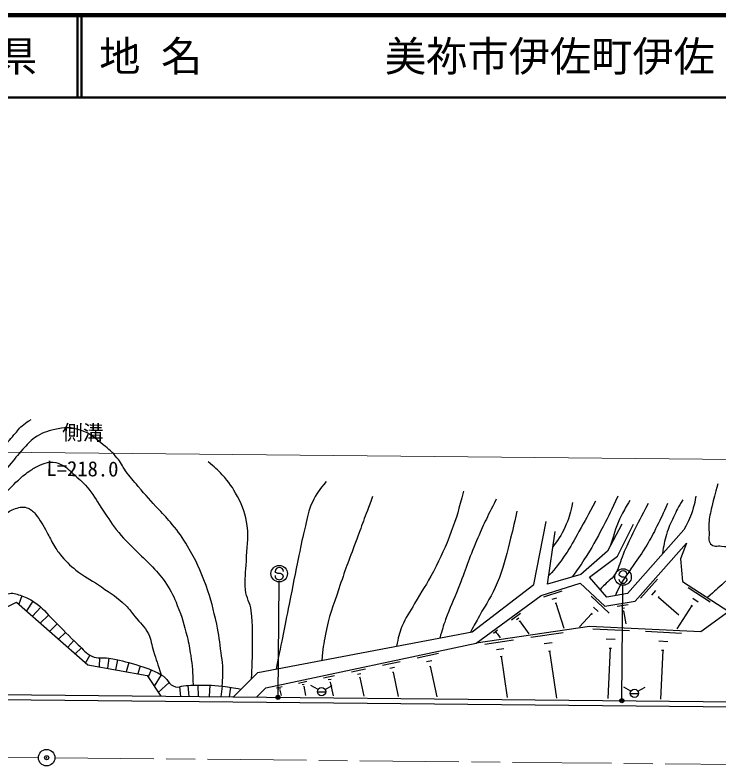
# Model space of a CAD drawing. Units: millimetres on the paper. Extents: x 40 to 680, y 20 to 380.
# Drawn here: x 360.2 to 445.5, y 289 to 380 of the extents above; entities that cross this region are included whole.
import ezdxf
from ezdxf.enums import TextEntityAlignment as Align

# ---------------------------------------------------------------- set-up
doc = ezdxf.new("R2010")
doc.units = ezdxf.units.MM
doc.header["$PDMODE"] = 32
doc.header["$PDSIZE"] = 0.5
doc.linetypes.add('CHAIN', pattern=[18.5, 12, -1.5, 3.5, -1.5])
for name, color, linetype, lineweight in [('S-BGD', 7, 'Continuous', 25), ('S-BMK', 2, 'CHAIN', 13), ('S-BMK-SRVR', 3, 'Continuous', 25), ('S-STR-HTXT', 7, 'Continuous', 13), ('S-STR-STRC', 7, 'Continuous', 25), ('S-TTL', 2, 'Continuous', 140), ('S-TTL-LINE', 7, 'Continuous', 50)]:
    doc.layers.add(name, color=color, linetype=linetype, lineweight=lineweight)
doc.layers.add('S-TTL-TXT', color=7, linetype='Continuous')
doc.styles.add('@ＭＳ ゴシック', font='')
doc.styles.add('ＭＳ ゴシック', font='')
doc.styles.get('@ＭＳ ゴシック').set_extended_font_data('@MS Gothic')
doc.styles.get('ＭＳ ゴシック').set_extended_font_data('MS Gothic')

msp = doc.modelspace()

# ---------------------------------------------------------------- linework, layer by layer
at = {"layer": 'S-BGD'}
for p, q in [((423.087, 310.955), (424.564, 318.603)), ((433.741, 318.286), (432, 315.016)), ((433.213, 314.383), (435.165, 318.286)), ((424.722, 311.008), (425.672, 317.39)), ((441.282, 317.601), (434.426, 309.848)), ((435.376, 308.951), (441.599, 315.966)), ((441.599, 315.966), (440.866, 314.051)), ((432, 315.016), (428.783, 312.168)), ((429.838, 311.852), (433.213, 314.383)), ((440.866, 314.051), (441.119, 311.337)), ((428.783, 312.168), (424.722, 311.008)), ((431.948, 309.426), (429.838, 311.852)), ((436.02, 309.3), (438.078, 311.621)), ((415.599, 305.207), (423.087, 310.955)), ((423.984, 309.637), (428.678, 311.114)), ((428.678, 311.114), (431.684, 308.318)), ((441.119, 311.337), (446.736, 307.677)), ((441.777, 310.609), (444.464, 308.858)), ((360.992, 309.577), (360.634, 308.57)), ((416.073, 303.836), (423.984, 309.637)), ((424.278, 309.467), (426.515, 310.171)), ((434.426, 309.848), (431.948, 309.426)), ((437.372, 309.656), (437.886, 310.236)), ((347.478, 302.115), (360.338, 308.83)), ((360.338, 308.83), (369.006, 301.22)), ((362.326, 308.954), (361.575, 307.744)), ((425.293, 309.172), (425.852, 309.348)), ((425.679, 308.678), (425.818, 308.722)), ((425.748, 308.7), (426.711, 305.641)), ((430.011, 309.533), (432.22, 307.479)), ((431.684, 308.318), (435.376, 308.951)), ((438.145, 309.359), (438.274, 309.504)), ((438.209, 309.431), (440.652, 307.264)), ((442.347, 309.281), (443.019, 308.843)), ((363.286, 308.223), (362.287, 307.119)), ((430.325, 308.21), (430.878, 307.697)), ((433.192, 308.323), (434.499, 308.547)), ((433.738, 308.081), (434.065, 308.137)), ((433.917, 307.775), (433.998, 307.789)), ((433.958, 307.782), (434.234, 306.17)), ((442.245, 308.39), (440.406, 305.568)), ((442.161, 308.445), (442.329, 308.336)), ((364.248, 307.227), (363.239, 306.284)), ((420.376, 306.681), (421.477, 307.489)), ((420.991, 306.708), (421.266, 306.91)), ((430.088, 307.402), (428.627, 305.83)), ((430.019, 307.466), (430.157, 307.337)), ((446.736, 307.677), (443.328, 305.215)), ((365.282, 306.184), (364.385, 305.277)), ((421.296, 306.509), (421.365, 306.559)), ((421.33, 306.534), (422.46, 304.993)), ((366.302, 305.155), (365.464, 304.33)), ((389.605, 300.267), (415.599, 305.207)), ((429.822, 305.846), (416.073, 303.836)), ((418.176, 305.068), (418.694, 305.448)), ((418.465, 305.081), (418.595, 305.176)), ((418.609, 304.987), (418.641, 305.011)), ((422.725, 304.556), (426.651, 305.13)), ((443.328, 305.215), (429.822, 305.846)), ((430.214, 305.578), (434.682, 305.369)), ((436.639, 305.278), (440.989, 305.074)), ((367.315, 304.151), (366.563, 303.365)), ((417.123, 303.737), (420.61, 304.247)), ((418.625, 304.999), (419, 304.487)), ((431.837, 304.383), (432.954, 304.33)), ((438.219, 304.114), (439.307, 304.063)), ((368.215, 303.286), (367.473, 302.566)), ((390.584, 298.417), (416.073, 303.836)), ((424.341, 303.79), (425.322, 303.933)), ((432.343, 303.24), (432.057, 297.119)), ((432.204, 303.246), (432.483, 303.233)), ((369.259, 302.372), (368.736, 301.458)), ((408.932, 302.062), (411.539, 302.616)), ((418.558, 303.056), (419.43, 303.184)), ((424.852, 302.862), (425.098, 302.898)), ((424.975, 302.88), (425.809, 297.18)), ((438.712, 303.001), (438.434, 297.055)), ((438.576, 303.007), (438.848, 302.995)), ((370.426, 302.069), (370.367, 300.974)), ((371.567, 302.005), (371.368, 300.793)), ((372.597, 301.815), (372.359, 300.614)), ((373.957, 301.5), (373.653, 300.38)), ((404.72, 301.167), (406.857, 301.621)), ((410.049, 301.618), (410.7, 301.757)), ((419.013, 302.232), (419.231, 302.264)), ((419.122, 302.248), (419.854, 297.24)), ((369.006, 301.22), (376.209, 299.918)), ((375.347, 301.079), (375.045, 300.128)), ((376.687, 300.612), (376.328, 299.735)), ((400.952, 300.366), (402.668, 300.73)), ((405.635, 300.803), (406.169, 300.916)), ((410.431, 301.018), (410.594, 301.053)), ((410.513, 301.036), (411.302, 297.323)), ((376.209, 299.918), (377.837, 297.415)), ((377.911, 300.017), (377.036, 298.646)), ((389.605, 300.267), (386.665, 297.328)), ((397.58, 299.649), (398.92, 299.934)), ((401.686, 300.073), (402.115, 300.165)), ((401.939, 299.678), (402.046, 299.701)), ((401.992, 299.69), (402.476, 297.413)), ((405.949, 300.311), (406.082, 300.34)), ((406.016, 300.325), (406.644, 297.371)), ((378.856, 299.072), (377.539, 297.874)), ((381.123, 298.714), (381.231, 297.382)), ((382.355, 298.756), (382.369, 297.371)), ((383.782, 298.745), (383.73, 297.357)), ((394.564, 299.008), (395.568, 299.221)), ((394.994, 298.837), (395.245, 298.89)), ((396.91, 298.207), (396.044, 298.707)), ((397.776, 298.207), (398.642, 298.707)), ((398.154, 299.421), (398.489, 299.492)), ((398.351, 299.112), (398.435, 299.13)), ((398.393, 299.121), (398.748, 297.451)), ((380.103, 298.542), (380.251, 297.392)), ((385.284, 298.63), (385.146, 297.343)), ((386.301, 298.503), (386.129, 297.333)), ((390.584, 298.417), (389.466, 297.3)), ((391.866, 298.434), (392.569, 298.584)), ((392.167, 298.315), (392.343, 298.352)), ((392.27, 298.153), (392.314, 298.162)), ((392.292, 298.158), (392.429, 297.514)), ((395.142, 298.606), (395.204, 298.619)), ((395.173, 298.613), (395.413, 297.484)), ((396.843, 297.957), (397.843, 297.957)), ((434.841, 298.003), (433.975, 298.503)), ((434.774, 297.753), (435.774, 297.753)), ((435.707, 298.003), (436.573, 298.503)), ((349.372, 297.097), (477.068, 295.834)), ((349.378, 297.697), (477.074, 296.434))]:
    msp.add_line(p, q, dxfattribs=at)
for centre in [(397.343, 297.957), (435.274, 297.753)]:
    msp.add_circle(centre, 0.5, dxfattribs=at)
for points, knots in [([(329.058, 308.936), (329.197, 309.587), (329.245, 309.806), (329.453, 310.334), (329.67, 310.882), (329.757, 311.235), (330.154, 311.671), (330.465, 312.013), (330.714, 312.13), (331.109, 312.371), (331.678, 312.719), (331.995, 312.951), (332.637, 313.135), (333.486, 313.38), (334.013, 313.297), (334.897, 313.263), (335.76, 313.229), (336.235, 313.104), (337.093, 313.008), (338.026, 312.904), (338.544, 312.801), (339.481, 312.753), (340.313, 312.711), (340.791, 312.623), (341.614, 312.753), (342.286, 312.86), (342.66, 312.992), (343.269, 313.294), (343.967, 313.641), (344.294, 313.951), (344.925, 314.409), (345.837, 315.07), (346.335, 315.457), (347.217, 316.159), (348.57, 317.238), (349.329, 317.843), (350.623, 318.993), (351.444, 319.723), (351.843, 320.197), (352.628, 320.966), (353.696, 322.012), (354.341, 322.553), (355.366, 323.64), (356.086, 324.404), (356.43, 324.885), (357.117, 325.678), (357.723, 326.377), (358.075, 326.758), (358.677, 327.46), (359.217, 328.09), (359.499, 328.46), (360.046, 329.084), (360.492, 329.593), (360.689, 329.941), (361.223, 330.357), (361.563, 330.622), (361.708, 330.721), (362.147, 330.962)], [0, 0, 0, 0, 1, 1, 1, 2, 2, 2, 3, 3, 3, 4, 4, 4, 5, 5, 5, 6, 6, 6, 7, 7, 7, 8, 8, 8, 9, 9, 9, 10, 10, 10, 11, 11, 11, 12, 12, 12, 13, 13, 13, 14, 14, 14, 15, 15, 15, 16, 16, 16, 17, 17, 17, 18, 18, 18, 19, 19, 19, 19]), ([(385.284, 298.63), (385.368, 299.769), (385.415, 300.123), (385.352, 301.078), (385.31, 301.702), (385.249, 302.049), (385.165, 302.669), (384.98, 304.035), (384.93, 304.812), (384.624, 306.156), (384.203, 308.001), (383.986, 309.049), (383.337, 310.827), (382.632, 312.761), (382.146, 313.826), (381.103, 315.601), (380.464, 316.689), (380.03, 317.256), (379.241, 318.241), (378.65, 318.979), (378.248, 319.331), (377.616, 320.035), (376.634, 321.13), (376.06, 321.722), (375.111, 322.845), (374.498, 323.571), (374.15, 323.975), (373.588, 324.741), (373.147, 325.341), (373.021, 325.765), (372.538, 326.332), (371.963, 327.008), (371.581, 327.341), (370.88, 327.886), (369.859, 328.678), (369.332, 329.285), (368.104, 329.683), (366.946, 330.059), (366.18, 330.003), (364.989, 329.751), (363.98, 329.537), (363.415, 329.3), (362.552, 328.735), (361.902, 328.311), (361.658, 327.917), (361.13, 327.347), (360.448, 326.611), (360.106, 326.162), (359.471, 325.384), (358.448, 324.129), (357.929, 323.383), (356.899, 322.134), (355.837, 320.847), (355.276, 320.09), (354.089, 318.918), (352.775, 317.62), (351.907, 317.035), (350.501, 315.838), (349.236, 314.761), (348.567, 314.108), (347.251, 313.096), (346.309, 312.371), (345.782, 311.951), (344.746, 311.369), (343.801, 310.838), (343.248, 310.549), (342.207, 310.252), (340.917, 309.884), (340.16, 309.757), (338.821, 309.676), (337.777, 309.613), (337.193, 309.835), (336.147, 309.812), (335.338, 309.794), (334.872, 309.819), (334.082, 309.643), (333.339, 309.477), (332.923, 309.329), (332.254, 308.966), (331.413, 308.508), (331.127, 308.16), (330.389, 307.374)], [0, 0, 0, 0, 1, 1, 1, 2, 2, 2, 3, 3, 3, 4, 4, 4, 5, 5, 5, 6, 6, 6, 7, 7, 7, 8, 8, 8, 9, 9, 9, 10, 10, 10, 11, 11, 11, 12, 12, 12, 13, 13, 13, 14, 14, 14, 15, 15, 15, 16, 16, 16, 17, 17, 17, 18, 18, 18, 19, 19, 19, 20, 20, 20, 21, 21, 21, 22, 22, 22, 23, 23, 23, 24, 24, 24, 25, 25, 25, 26, 26, 26, 27, 27, 27, 27]), ([(331.409, 305.131), (332.389, 305.706), (332.754, 305.883), (333.676, 306.223), (334.977, 306.704), (335.8, 306.639), (337.163, 306.901), (338.484, 307.154), (339.234, 307.253), (340.548, 307.544), (341.628, 307.783), (342.23, 307.938), (343.29, 308.255), (344.797, 308.705), (345.664, 308.928), (347.081, 309.609), (348.017, 310.058), (348.438, 310.494), (349.282, 311.098), (350.325, 311.845), (350.937, 312.235), (351.888, 313.096), (352.853, 313.967), (353.357, 314.501), (354.19, 315.499), (355.011, 316.482), (355.335, 317.137), (356.086, 318.173), (357.04, 319.49), (357.511, 320.28), (358.557, 321.525), (359.291, 322.398), (359.754, 322.846), (360.589, 323.624), (361.132, 324.13), (361.464, 324.39), (362.078, 324.808), (362.513, 325.105), (362.777, 325.248), (363.263, 325.452), (363.707, 325.638), (363.967, 325.761), (364.448, 325.79), (364.96, 325.821), (365.266, 325.73), (365.734, 325.519), (366.499, 325.176), (366.791, 324.746), (367.427, 324.199), (368.135, 323.589), (368.522, 323.226), (369.119, 322.506), (369.881, 321.59), (370.134, 320.948), (370.812, 319.968), (371.55, 318.899), (371.917, 318.263), (372.742, 317.259), (373.566, 316.255), (374.13, 315.781), (375.044, 314.856), (375.733, 314.157), (376.181, 313.825), (376.838, 313.096), (377.543, 312.313), (377.946, 311.873), (378.53, 310.997), (379.157, 310.057), (379.434, 309.474), (379.851, 308.424), (380.423, 306.982), (380.674, 306.141), (381.035, 304.632), (381.245, 303.755), (381.336, 303.256), (381.475, 302.364), (381.695, 300.962), (381.695, 300.454), (381.78, 298.742)], [0, 0, 0, 0, 1, 1, 1, 2, 2, 2, 3, 3, 3, 4, 4, 4, 5, 5, 5, 6, 6, 6, 7, 7, 7, 8, 8, 8, 9, 9, 9, 10, 10, 10, 11, 11, 11, 12, 12, 12, 13, 13, 13, 14, 14, 14, 15, 15, 15, 16, 16, 16, 17, 17, 17, 18, 18, 18, 19, 19, 19, 20, 20, 20, 21, 21, 21, 22, 22, 22, 23, 23, 23, 24, 24, 24, 25, 25, 25, 26, 26, 26, 26]), ([(388.848, 299.51), (388.936, 301.13), (388.949, 301.578), (388.962, 302.904), (388.981, 304.796), (389.05, 305.868), (388.814, 307.745), (388.684, 308.776), (388.231, 309.28), (388.122, 310.314), (387.982, 311.658), (388.187, 312.421), (388.221, 313.772), (388.264, 315.451), (388.565, 316.409), (388.32, 318.07), (388.106, 319.519), (387.818, 320.332), (387.134, 321.627), (386.552, 322.73), (386.153, 323.329), (385.307, 324.245), (384.685, 324.917), (384.415, 325.162), (383.578, 325.826)], [0, 0, 0, 0, 1, 1, 1, 2, 2, 2, 3, 3, 3, 4, 4, 4, 5, 5, 5, 6, 6, 6, 7, 7, 7, 8, 8, 8, 8]), ([(458.509, 324.432), (457.594, 322.689), (457.307, 322.141), (456.361, 320.786), (455.422, 319.441), (454.857, 318.701), (453.704, 317.535), (452.743, 316.564), (452.039, 316.205), (450.99, 315.33), (450.13, 314.613), (449.663, 314.194), (448.813, 313.464), (447.763, 312.561), (447.171, 312.058), (446.128, 311.146), (445.342, 310.459), (445.094, 310.241), (444.123, 309.379)], [0, 0, 0, 0, 1, 1, 1, 2, 2, 2, 3, 3, 3, 4, 4, 4, 5, 5, 5, 6, 6, 6, 6]), ([(445.397, 323.16), (445.014, 321.838), (444.895, 321.468), (444.661, 320.363), (444.494, 319.577), (444.351, 319.141), (444.293, 318.339), (444.264, 317.938), (444.3, 317.711), (444.33, 317.309), (444.371, 316.745), (444.15, 316.306), (444.514, 315.874), (444.853, 315.471), (445.315, 315.679), (445.838, 315.616), (446.339, 315.557), (446.623, 315.558), (447.126, 315.543), (447.528, 315.531), (447.767, 315.442), (448.156, 315.543), (448.673, 315.677), (448.957, 315.832), (449.371, 316.168), (450.049, 316.72), (450.337, 317.132), (450.916, 317.787), (451.978, 318.988), (452.479, 319.74), (453.529, 320.952), (454.341, 321.89), (454.929, 322.306), (455.663, 323.307), (456.111, 323.918), (456.271, 324.149), (456.73, 324.926)], [0, 0, 0, 0, 1, 1, 1, 2, 2, 2, 3, 3, 3, 4, 4, 4, 5, 5, 5, 6, 6, 6, 7, 7, 7, 8, 8, 8, 9, 9, 9, 10, 10, 10, 11, 11, 11, 12, 12, 12, 12]), ([(397.904, 323.455), (397.051, 322.408), (396.722, 322.008), (396.224, 320.935), (395.733, 319.877), (395.668, 319.201), (395.385, 318.07), (395.033, 316.671), (394.889, 315.875), (394.594, 314.464), (394.115, 312.171), (393.87, 310.882), (393.408, 308.585), (392.79, 305.502), (392.599, 304.537), (391.835, 300.691)], [0, 0, 0, 0, 1, 1, 1, 2, 2, 2, 3, 3, 3, 4, 4, 4, 5, 5, 5, 5]), ([(403.536, 321.627), (402.518, 318.918), (402.26, 318.229), (401.461, 316.045), (400.658, 313.849), (400.155, 312.637), (399.435, 310.413), (398.748, 308.287), (398.205, 307.128), (397.805, 304.929), (397.581, 303.695), (397.504, 303.233), (397.381, 301.745)], [0, 0, 0, 0, 1, 1, 1, 2, 2, 2, 3, 3, 3, 4, 4, 4, 4]), ([(414.552, 322.269), (413.952, 319.95), (413.766, 319.249), (413.07, 317.378), (412.348, 315.435), (411.835, 314.385), (410.897, 312.537), (410.098, 310.964), (409.493, 310.169), (408.624, 308.634), (408.016, 307.559), (407.535, 307.021), (407.093, 305.868), (406.744, 304.958), (406.646, 304.575), (406.424, 303.463)], [0, 0, 0, 0, 1, 1, 1, 2, 2, 2, 3, 3, 3, 4, 4, 4, 5, 5, 5, 5]), ([(433.282, 321.657), (432.459, 319.888), (432.227, 319.403), (431.483, 317.992), (430.63, 316.372), (430.156, 315.457), (429.151, 313.927), (428.613, 313.108), (428.427, 312.825), (427.722, 311.865)], [0, 0, 0, 0, 1, 1, 1, 2, 2, 2, 3, 3, 3, 3]), ([(442.717, 321.662), (442.62, 321.006), (442.564, 320.794), (442.417, 320.249), (442.124, 319.162), (441.878, 318.782), (441.282, 317.601)], [0, 0, 0, 0, 1, 1, 1, 2, 2, 2, 2]), ([(418.504, 321.281), (417.319, 318.907), (416.994, 318.24), (416.133, 316.242), (415.176, 314.021), (414.799, 312.712), (413.91, 310.462), (413.328, 308.989), (412.893, 308.206), (412.379, 306.708), (412.08, 305.837), (411.979, 305.537), (411.67, 304.46)], [0, 0, 0, 0, 1, 1, 1, 2, 2, 2, 3, 3, 3, 4, 4, 4, 4]), ([(430.55, 321.057), (429.603, 319.278), (429.358, 318.809), (428.551, 317.392), (427.902, 316.252), (427.597, 315.574), (426.852, 314.494), (426.144, 313.466), (425.846, 313.116), (424.868, 311.989)], [0, 0, 0, 0, 1, 1, 1, 2, 2, 2, 3, 3, 3, 3]), ([(427.785, 320.89), (427.536, 319.677), (427.431, 319.247), (427.019, 318.258), (426.542, 317.116), (426.226, 316.703), (425.396, 315.536)], [0, 0, 0, 0, 1, 1, 1, 2, 2, 2, 2]), ([(436.935, 320.763), (436.028, 319.04), (435.781, 318.587), (435.094, 317.166), (434.612, 316.168), (434.324, 315.617), (433.895, 314.596), (433.529, 313.725), (433.484, 313.164), (433.021, 312.34), (432.644, 311.671), (432.206, 311.462), (431.668, 310.913), (431.458, 310.699), (431.392, 310.63), (431.129, 310.368)], [0, 0, 0, 0, 1, 1, 1, 2, 2, 2, 3, 3, 3, 4, 4, 4, 5, 5, 5, 5]), ([(434.715, 321.124), (434.21, 320.33), (434.073, 320.065), (433.716, 319.358), (433.035, 318.013), (432.913, 317.446), (432.383, 315.735)], [0, 0, 0, 0, 1, 1, 1, 2, 2, 2, 2]), ([(439.291, 320.763), (438.698, 319.439), (438.54, 319.077), (438.006, 318.022), (437.543, 317.108), (437.29, 316.59), (436.764, 315.71), (436.176, 314.726), (435.761, 314.23), (435.137, 313.269), (434.343, 312.047), (433.777, 311.424), (433.167, 310.1), (433.077, 309.904), (433.038, 309.835), (432.945, 309.596)], [0, 0, 0, 0, 1, 1, 1, 2, 2, 2, 3, 3, 3, 4, 4, 4, 5, 5, 5, 5]), ([(441.132, 321.234), (440.574, 320.26), (440.41, 319.977), (440.019, 319.136), (439.645, 318.333), (439.424, 317.883), (439.162, 317.037), (438.881, 316.129), (438.834, 315.763), (438.676, 314.653)], [0, 0, 0, 0, 1, 1, 1, 2, 2, 2, 3, 3, 3, 3]), ([(332.62, 303.176), (333.164, 303.575), (333.389, 303.704), (333.931, 303.948), (334.768, 304.325), (335.325, 304.284), (336.229, 304.444), (337.663, 304.697), (338.501, 304.634), (339.925, 304.94), (341.046, 305.18), (341.64, 305.451), (342.719, 305.841), (343.789, 306.228), (344.383, 306.461), (345.423, 306.923), (346.654, 307.469), (347.391, 307.696), (348.533, 308.41), (350.398, 309.575), (351.289, 310.475), (352.859, 312.015), (353.751, 312.89), (354.13, 313.492), (354.932, 314.449), (355.535, 315.167), (355.885, 315.56), (356.465, 316.297), (356.97, 316.939), (357.222, 317.322), (357.727, 317.964), (358.121, 318.466), (358.296, 318.792), (358.763, 319.226), (359.2, 319.632), (359.462, 319.887), (360.025, 320.082), (360.611, 320.285), (361.016, 320.465), (361.602, 320.263), (362.078, 320.098), (362.308, 319.876), (362.639, 319.497), (363.31, 318.727), (363.524, 318.171), (364.036, 317.288), (364.388, 316.682), (364.525, 316.308), (364.892, 315.711), (365.231, 315.162), (365.415, 314.844), (365.839, 314.359), (366.552, 313.543), (367.002, 313.118), (367.867, 312.466), (368.904, 311.684), (369.604, 311.417), (370.661, 310.663), (371.836, 309.825), (372.567, 309.428), (373.591, 308.41), (374.078, 307.925), (374.287, 307.594), (374.717, 307.058), (375.36, 306.255), (375.904, 305.916), (376.34, 304.985), (376.706, 304.203), (376.715, 303.691), (376.971, 302.866), (377.318, 301.747), (377.444, 301.389), (377.911, 300.017)], [0, 0, 0, 0, 1, 1, 1, 2, 2, 2, 3, 3, 3, 4, 4, 4, 5, 5, 5, 6, 6, 6, 7, 7, 7, 8, 8, 8, 9, 9, 9, 10, 10, 10, 11, 11, 11, 12, 12, 12, 13, 13, 13, 14, 14, 14, 15, 15, 15, 16, 16, 16, 17, 17, 17, 18, 18, 18, 19, 19, 19, 20, 20, 20, 21, 21, 21, 22, 22, 22, 23, 23, 23, 24, 24, 24, 24]), ([(421.024, 319.848), (420.637, 318.023), (420.52, 317.521), (420.135, 316.045), (419.631, 314.113), (419.405, 313.003), (418.653, 311.154), (417.982, 309.506), (417.335, 308.711), (416.479, 307.152), (416.053, 306.376), (415.919, 306.132), (415.385, 305.166)], [0, 0, 0, 0, 1, 1, 1, 2, 2, 2, 3, 3, 3, 4, 4, 4, 4]), ([(335.931, 298.875), (337.027, 299.506), (337.455, 299.684), (338.491, 300.06), (340.329, 300.727), (341.585, 300.198), (343.439, 300.821), (345.073, 301.37), (345.619, 302.398), (347.077, 303.317), (348.988, 304.52), (350.079, 305.164), (352.068, 306.235), (353.785, 307.16), (354.799, 307.578), (356.551, 308.435), (357.706, 308.999), (358.242, 309.672), (359.512, 309.873), (360.095, 309.965), (360.434, 309.766), (360.992, 309.577), (361.601, 309.37), (361.939, 309.215), (362.473, 308.858), (363.551, 308.136), (363.951, 307.475), (364.884, 306.573), (366.052, 305.445), (366.648, 304.753), (367.845, 303.655), (368.466, 303.084), (368.717, 302.589), (369.494, 302.259), (370.245, 301.941), (370.764, 302.149), (371.567, 302.005), (372.853, 301.776), (373.578, 301.637), (374.823, 301.244), (376.061, 300.854), (376.778, 300.65), (377.911, 300.017), (378.689, 299.583), (378.786, 298.773), (379.645, 298.537), (380.015, 298.436), (380.237, 298.625), (380.618, 298.664), (381.08, 298.711), (381.339, 298.742), (381.802, 298.749), (383.191, 298.769), (383.976, 298.78), (385.355, 298.622), (386.24, 298.52), (386.557, 298.476), (387.609, 298.272)], [0, 0, 0, 0, 1, 1, 1, 2, 2, 2, 3, 3, 3, 4, 4, 4, 5, 5, 5, 6, 6, 6, 7, 7, 7, 8, 8, 8, 9, 9, 9, 10, 10, 10, 11, 11, 11, 12, 12, 12, 13, 13, 13, 14, 14, 14, 15, 15, 15, 16, 16, 16, 17, 17, 17, 18, 18, 18, 19, 19, 19, 19])]:
    msp.add_open_spline(points, degree=3, knots=knots, dxfattribs=at)
at = {"layer": 'S-BMK'}
for p, q in [((265.009, 290.931), (363.004, 289.962)), ((365.004, 289.942), (462.999, 288.973))]:
    msp.add_line(p, q, dxfattribs=at)
at = {"layer": 'S-BMK-SRVR'}
msp.add_circle((364.004, 289.952), 1, dxfattribs=at)
msp.add_point((364.004, 289.952), dxfattribs=at)
at = {"layer": 'S-STR-HTXT'}
msp.add_line((259.375, 327.989), (477.364, 325.832), dxfattribs=at)
at = {"layer": 'S-STR-STRC'}
for p, q in [((391.813, 312.415), (391.714, 312.533)), ((392.058, 312.275), (391.813, 312.415)), ((392.359, 312.273), (392.058, 312.275)), ((392.604, 312.161), (392.359, 312.273)), ((392.71, 312.025), (392.604, 312.161)), ((433.504, 312.002), (433.404, 312.12)), ((433.749, 311.863), (433.504, 312.002)), ((434.049, 311.861), (433.749, 311.863)), ((434.294, 311.749), (434.049, 311.861)), ((434.4, 311.612), (434.294, 311.749)), ((392.062, 297.425), (392.199, 311.274)), ((433.752, 297.012), (433.889, 310.862))]:
    msp.add_line(p, q, dxfattribs=at)
for centre, radius in [((392.209, 312.274), 1), ((433.899, 311.862), 1), ((392.06, 297.275), 0.15), ((392.06, 297.275), 0.12), ((392.06, 297.275), 0.09), ((392.06, 297.275), 0.06), ((392.06, 297.275), 0.03), ((433.751, 296.862), 0.15), ((433.751, 296.862), 0.12), ((433.751, 296.862), 0.09), ((433.751, 296.862), 0.06), ((433.751, 296.862), 0.03)]:
    msp.add_circle(centre, radius, dxfattribs=at)
for centre, start, end in [((392.214, 312.529), 359.55488, 179.55488), ((433.904, 312.116), 359.55488, 179.55488), ((392.21, 312.029), 179.55488, 359.55488), ((433.9, 311.616), 179.55488, 359.55488)]:
    msp.add_arc(centre, 0.5, start, end, dxfattribs=at)
for p in [(392.06, 297.275), (433.751, 296.862)]:
    msp.add_point(p, dxfattribs=at)
at = {"layer": 'S-TTL'}
msp.add_line((680, 380), (40, 380), dxfattribs=at)
at = {"layer": 'S-TTL-LINE'}
for p, q in [((367.75, 380), (367.75, 370)), ((368.25, 380), (368.25, 370)), ((40, 370), (680, 370))]:
    msp.add_line(p, q, dxfattribs=at)

# ---------------------------------------------------------------- texts
at = {"layer": 'S-STR-HTXT', "style": 'ＭＳ ゴシック'}
msp.add_text('側溝', height=1.833, rotation=359.433, dxfattribs=at).set_placement((368.38, 327.911), align=Align.BOTTOM_CENTER)
at = {"layer": 'S-STR-HTXT', "style": '@ＭＳ ゴシック'}
msp.add_text('L=218.0', height=1.833, rotation=359.433, dxfattribs=at).set_placement((368.36, 325.911), align=Align.TOP_CENTER)
at = {"layer": 'S-TTL-TXT', "style": 'ＭＳ ゴシック'}
msp.add_text('山\u3000口\u3000県', height=3.666, dxfattribs=at).set_placement((350.375, 375), align=Align.MIDDLE_CENTER)
for s, p in [('地 名', (370.38, 375)), ('美祢市伊佐町伊佐', (405.024, 375))]:
    msp.add_text(s, height=3.666, dxfattribs=at).set_placement(p, align=Align.MIDDLE_LEFT)

doc.saveas('drawing.dxf')
